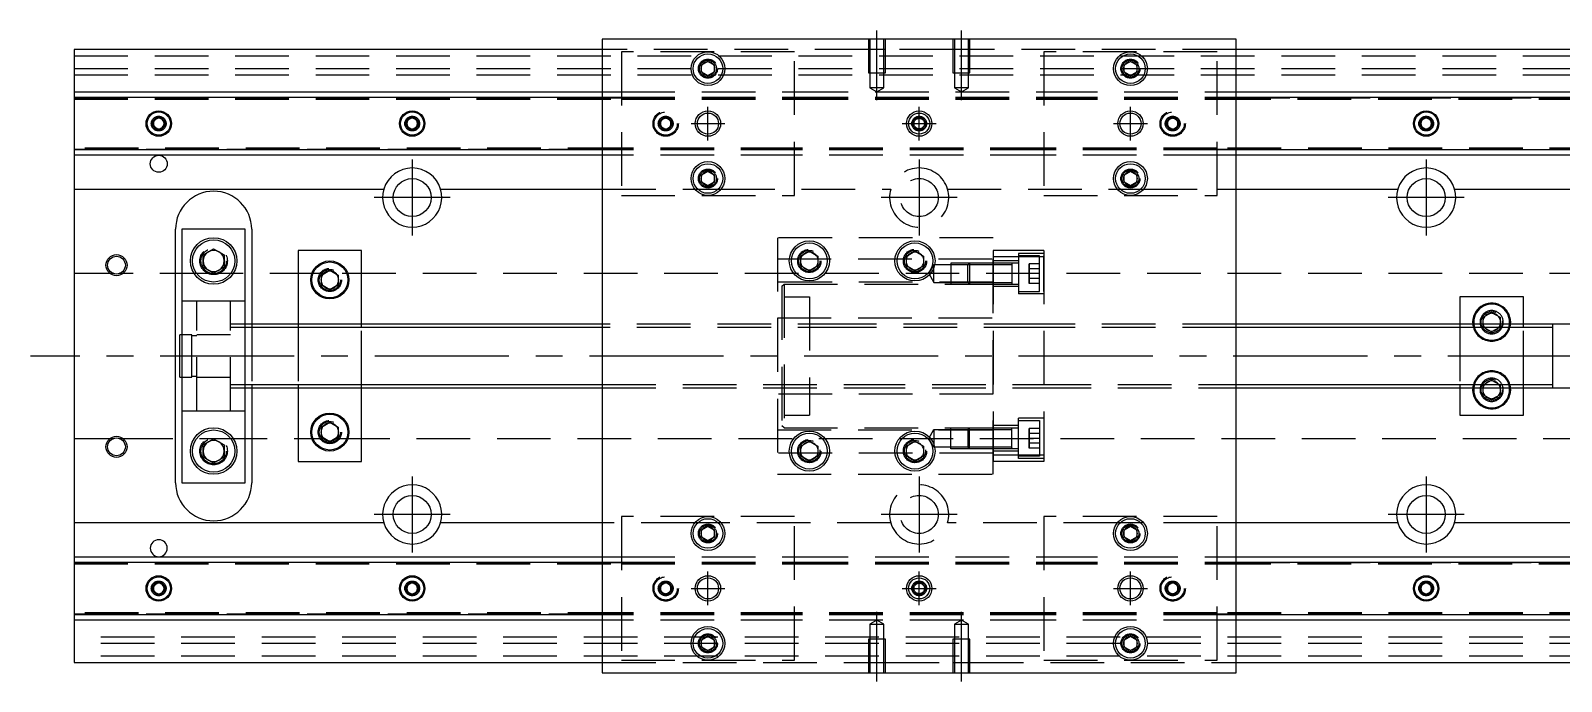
# Model space of a CAD drawing. Extents: x -12 to 605, y -293 to 77.
# Drawn here: x -10.3 to 352, y -77 to 77 of the extents above; entities that cross this region are included whole.
import ezdxf

# ---------------------------------------------------------------- set-up
doc = ezdxf.new("R2010")
doc.units = 0
doc.linetypes.add('CENTER', pattern=[50.8, 31.75, -6.35, 6.35, -6.35])
doc.linetypes.add('DASHED', pattern=[19.05, 12.7, -6.35])
doc.layers.get('0').update_dxf_attribs({"linetype": 'CONTINUOUS'})
doc.layers.add('CENTER', color=1, linetype='CENTER')

msp = doc.modelspace()

# ---------------------------------------------------------------- linework, layer by layer
at = {"color": 7, "linetype": 'CONTINUOUS'}
for p, q in [((125, 72.5), (0, 72.5)), ((0, 72.5), (0, 62.5)), ((125, 75), (125, -75)), ((275, 75), (125, 75)), ((275, -75), (275, 75)), ((400, 72.5), (275, 72.5)), ((148.5, 68.866026), (150, 69.73205)), ((148.5, 67.133974), (148.5, 68.866026)), ((150, 69.73205), (151.5, 68.866026)), ((151.5, 68.866026), (151.5, 67.133974)), ((248.5, 68.866026), (250, 69.73205)), ((248.5, 67.133974), (248.5, 68.866026)), ((250, 69.73205), (251.5, 68.866026)), ((251.5, 68.866026), (251.5, 67.133974)), ((150, 66.26795), (148.5, 67.133974)), ((151.5, 67.133974), (150, 66.26795)), ((250, 66.26795), (248.5, 67.133974)), ((251.5, 67.133974), (250, 66.26795)), ((0, 62.5), (125, 62.5)), ((0, 62.5), (0, 61.247728)), ((275, 62.5), (400, 62.5)), ((0, 61.247728), (125, 61.247728)), ((0, 61.247728), (0, 48.752272)), ((275, 61.247728), (400, 61.247728)), ((18.75, 55.721688), (20, 56.443376)), ((18.75, 54.278312), (18.75, 55.721688)), ((20, 56.443376), (21.25, 55.721688)), ((21.25, 55.721688), (21.25, 54.278312)), ((78.75, 55.721688), (80, 56.443376)), ((78.75, 54.278312), (78.75, 55.721688)), ((80, 56.443376), (81.25, 55.721688)), ((81.25, 55.721688), (81.25, 54.278312)), ((318.75, 55.721688), (320, 56.443376)), ((318.75, 54.278312), (318.75, 55.721688)), ((320, 56.443376), (321.25, 55.721688)), ((321.25, 55.721688), (321.25, 54.278312)), ((20, 53.556624), (18.75, 54.278312)), ((21.25, 54.278312), (20, 53.556624)), ((80, 53.556624), (78.75, 54.278312)), ((81.25, 54.278312), (80, 53.556624)), ((320, 53.556624), (318.75, 54.278312)), ((321.25, 54.278312), (320, 53.556624)), ((125, 48.752272), (0, 48.752272)), ((0, 48.752272), (0, 47.5)), ((125, 47.5), (0, 47.5)), ((0, 47.5), (0, 39.5)), ((400, 48.752272), (275, 48.752272)), ((400, 47.5), (275, 47.5)), ((148.5, 42.866026), (150, 43.73205)), ((150, 43.73205), (151.5, 42.866026)), ((248.5, 42.866026), (250, 43.73205)), ((250, 43.73205), (251.5, 42.866026)), ((148.5, 41.133974), (148.5, 42.866026)), ((150, 40.26795), (148.5, 41.133974)), ((151.5, 41.133974), (150, 40.26795)), ((151.5, 42.866026), (151.5, 41.133974)), ((248.5, 41.133974), (248.5, 42.866026)), ((250, 40.26795), (248.5, 41.133974)), ((251.5, 41.133974), (250, 40.26795)), ((251.5, 42.866026), (251.5, 41.133974)), ((0, 39.5), (73.291796, 39.5)), ((0, 39.5), (0, -39.5)), ((86.708204, 39.5), (125, 39.5)), ((275, 39.5), (313.291796, 39.5)), ((326.708204, 39.5), (400, 39.5)), ((24, -30), (24, 30)), ((25.5, 30), (25.5, -30)), ((40.5, 30), (25.5, 30)), ((40.5, -30), (40.5, 30)), ((42, 30), (42, 7.5)), ((30.5, 23.943376), (33, 25.386752)), ((33, 25.386752), (35.5, 23.943376)), ((30.5, 21.056624), (30.5, 23.943376)), ((35.5, 23.943376), (35.5, 21.056624)), ((68, 25), (53, 25)), ((53, 25), (53, 7.5)), ((68, 7.5), (68, 25)), ((172, 23.6547), (174, 24.809402)), ((172, 21.3453), (172, 23.6547)), ((174, 24.809402), (176, 23.6547)), ((176, 23.6547), (176, 21.3453)), ((197, 23.6547), (199, 24.809402)), ((197, 21.3453), (197, 23.6547)), ((199, 24.809402), (201, 23.6547)), ((201, 23.6547), (201, 21.3453)), ((33, 19.613248), (30.5, 21.056624)), ((35.5, 21.056624), (33, 19.613248)), ((58.5, 19.1547), (60.5, 20.309402)), ((58.5, 16.8453), (58.5, 19.1547)), ((60.5, 20.309402), (62.5, 19.1547)), ((62.5, 19.1547), (62.5, 16.8453)), ((174, 20.190598), (172, 21.3453)), ((176, 21.3453), (174, 20.190598)), ((199, 20.190598), (197, 21.3453)), ((201, 21.3453), (199, 20.190598)), ((60.5, 15.690598), (58.5, 16.8453)), ((62.5, 16.8453), (60.5, 15.690598)), ((343, 14), (328, 14)), ((328, 14), (328, 7.5)), ((343, 7.5), (343, 14)), ((125, 7.5), (40.5, 7.5)), ((350, 7.5), (275, 7.5)), ((333.5, 9.1547), (335.5, 10.309402)), ((333.5, 7.5), (333.5, 9.1547)), ((335.5, 10.309402), (337.5, 9.1547)), ((337.5, 9.1547), (337.5, 7.5)), ((350, 7.5), (349.995, 7.5)), ((350, -7.500006), (350, 7.500006)), ((350, 6.75), (350, 7.500006)), ((350, 6.951128), (350, 7.5)), ((355, 7.5), (350, 7.5)), ((350.005, 7.5), (350, 7.5)), ((25, -5), (25, 5)), ((25.5, 5), (25, 5)), ((350, -6.951128), (350, 6.951128)), ((350, -6.75), (350, 6.75)), ((25, -5), (25.5, -5)), ((350, -7.500006), (350, -6.75)), ((350, -7.5), (350, -6.951128)), ((40.5, -7.5), (125, -7.5)), ((42, -7.5), (42, -30)), ((53, -7.5), (53, -25)), ((68, -25), (68, -7.5)), ((275, -7.5), (350, -7.5)), ((328, -7.5), (328, -14)), ((333.5, -9.1547), (333.5, -7.5)), ((335.5, -10.309402), (333.5, -9.1547)), ((337.5, -9.1547), (335.5, -10.309402)), ((337.5, -7.5), (337.5, -9.1547)), ((343, -14), (343, -7.5)), ((349.995, -7.5), (350, -7.5)), ((350, -7.5), (355, -7.5)), ((350, -7.5), (350.005, -7.5)), ((328, -14), (343, -14)), ((58.5, -16.8453), (60.5, -15.690598)), ((58.5, -19.1547), (58.5, -16.8453)), ((60.5, -15.690598), (62.5, -16.8453)), ((62.5, -16.8453), (62.5, -19.1547)), ((30.5, -21.056624), (33, -19.613248)), ((30.5, -23.943376), (30.5, -21.056624)), ((33, -19.613248), (35.5, -21.056624)), ((35.5, -21.056624), (35.5, -23.943376)), ((60.5, -20.309402), (58.5, -19.1547)), ((62.5, -19.1547), (60.5, -20.309402)), ((172, -21.3453), (174, -20.190598)), ((172, -23.6547), (172, -21.3453)), ((174, -20.190598), (176, -21.3453)), ((176, -21.3453), (176, -23.6547)), ((197, -21.3453), (199, -20.190598)), ((197, -23.6547), (197, -21.3453)), ((199, -20.190598), (201, -21.3453)), ((201, -21.3453), (201, -23.6547)), ((33, -25.386752), (30.5, -23.943376)), ((35.5, -23.943376), (33, -25.386752)), ((53, -25), (68, -25)), ((174, -24.809402), (172, -23.6547)), ((176, -23.6547), (174, -24.809402)), ((199, -24.809402), (197, -23.6547)), ((201, -23.6547), (199, -24.809402)), ((25.5, -30), (40.5, -30)), ((73.291796, -39.5), (0, -39.5)), ((0, -39.5), (0, -47.5)), ((125, -39.5), (86.708204, -39.5)), ((313.291796, -39.5), (275, -39.5)), ((400, -39.5), (326.708204, -39.5)), ((148.5, -41.133974), (150, -40.26795)), ((148.5, -42.866026), (148.5, -41.133974)), ((150, -43.73205), (148.5, -42.866026)), ((150, -40.26795), (151.5, -41.133974)), ((151.5, -42.866026), (150, -43.73205)), ((151.5, -41.133974), (151.5, -42.866026)), ((248.5, -41.133974), (250, -40.26795)), ((248.5, -42.866026), (248.5, -41.133974)), ((250, -43.73205), (248.5, -42.866026)), ((250, -40.26795), (251.5, -41.133974)), ((251.5, -42.866026), (250, -43.73205)), ((251.5, -41.133974), (251.5, -42.866026)), ((0, -47.5), (125, -47.5)), ((0, -47.5), (0, -48.752272)), ((0, -48.752272), (125, -48.752272)), ((0, -48.752272), (0, -61.247728)), ((275, -47.5), (400, -47.5)), ((275, -48.752272), (400, -48.752272)), ((18.75, -54.278312), (20, -53.556624)), ((18.75, -55.721688), (18.75, -54.278312)), ((20, -53.556624), (21.25, -54.278312)), ((21.25, -54.278312), (21.25, -55.721688)), ((78.75, -54.278312), (80, -53.556624)), ((78.75, -55.721688), (78.75, -54.278312)), ((80, -53.556624), (81.25, -54.278312)), ((81.25, -54.278312), (81.25, -55.721688)), ((318.75, -54.278312), (320, -53.556624)), ((318.75, -55.721688), (318.75, -54.278312)), ((320, -53.556624), (321.25, -54.278312)), ((321.25, -54.278312), (321.25, -55.721688)), ((20, -56.443376), (18.75, -55.721688)), ((21.25, -55.721688), (20, -56.443376)), ((80, -56.443376), (78.75, -55.721688)), ((81.25, -55.721688), (80, -56.443376)), ((320, -56.443376), (318.75, -55.721688)), ((321.25, -55.721688), (320, -56.443376)), ((125, -61.247728), (0, -61.247728)), ((0, -61.247728), (0, -62.5)), ((400, -61.247728), (275, -61.247728)), ((125, -62.5), (0, -62.5)), ((0, -62.5), (0, -72.5)), ((400, -62.5), (275, -62.5)), ((148.5, -67.133974), (150, -66.26795)), ((148.5, -68.866026), (148.5, -67.133974)), ((150, -66.26795), (151.5, -67.133974)), ((151.5, -67.133974), (151.5, -68.866026)), ((248.5, -67.133974), (250, -66.26795)), ((248.5, -68.866026), (248.5, -67.133974)), ((250, -66.26795), (251.5, -67.133974)), ((251.5, -67.133974), (251.5, -68.866026)), ((150, -69.73205), (148.5, -68.866026)), ((151.5, -68.866026), (150, -69.73205)), ((250, -69.73205), (248.5, -68.866026)), ((251.5, -68.866026), (250, -69.73205)), ((0, -72.5), (125, -72.5)), ((125, -75), (275, -75)), ((275, -72.5), (400, -72.5))]:
    msp.add_line(p, q, dxfattribs=at)
at = {"color": 3, "linetype": 'DASHED'}
for p, q in [((188.000006, 72.5), (125, 72.5)), ((188.000006, 75), (188.000006, 67)), ((191.999994, 72.5), (188.000006, 72.5)), ((188.35, 75), (188.35, 67)), ((191.65, 67), (191.65, 75)), ((191.999994, 67), (191.999994, 75)), ((208.000006, 72.5), (191.999994, 72.5)), ((208.000006, 75), (208.000006, 67)), ((211.999994, 72.5), (208.000006, 72.5)), ((208.35, 75), (208.35, 67)), ((211.65, 67), (211.65, 75)), ((211.999994, 67), (211.999994, 75)), ((275, 72.5), (211.999994, 72.5)), ((0, 71), (400, 71)), ((170.5, 72), (129.5, 72)), ((129.5, 72), (129.5, 38)), ((170.5, 38), (170.5, 72)), ((229.5, 72), (229.5, 38)), ((270.5, 72), (229.5, 72)), ((270.5, 38), (270.5, 72)), ((0, 68), (400, 68)), ((0, 66.5), (400, 66.5)), ((151.973226, 68.326156), (152, 68)), ((188.000006, 67), (191.999994, 67)), ((188.35, 67), (188.35, 63.5)), ((191.65, 63.5), (191.65, 67)), ((208.000006, 67), (211.999994, 67)), ((208.35, 67), (208.35, 63.5)), ((211.65, 63.5), (211.65, 67)), ((251.973226, 68.326156), (252, 68)), ((125, 62.5), (129.5, 62.5)), ((129.5, 62.5), (170.5, 62.5)), ((170.5, 62.5), (229.5, 62.5)), ((191.65, 63.5), (188.35, 63.5)), ((188.35, 63.5), (190, 62.547372)), ((190, 62.547372), (191.65, 63.5)), ((211.65, 63.5), (208.35, 63.5)), ((208.35, 63.5), (210, 62.547372)), ((210, 62.547372), (211.65, 63.5)), ((229.5, 62.5), (270.5, 62.5)), ((270.5, 62.5), (275, 62.5)), ((0, 61.1147), (125, 61.1147)), ((0, 61.1), (129.5, 61.1)), ((0, 60.8), (129.5, 60.8)), ((125, 61.247728), (129.5, 61.247728)), ((125, 61.1147), (129.5, 61.1147)), ((129.5, 61.247728), (170.5, 61.247728)), ((129.5, 61.1147), (170.5, 61.1147)), ((129.5, 61.1), (170.5, 61.1)), ((129.5, 60.8), (170.5, 60.8)), ((170.5, 61.247728), (229.5, 61.247728)), ((170.5, 61.1147), (229.5, 61.1147)), ((170.5, 61.1), (229.5, 61.1)), ((170.5, 60.8), (229.5, 60.8)), ((229.5, 61.247728), (270.5, 61.247728)), ((229.5, 61.1147), (270.5, 61.1147)), ((229.5, 61.1), (270.5, 61.1)), ((229.5, 60.8), (270.5, 60.8)), ((270.5, 61.247728), (275, 61.247728)), ((270.5, 61.1147), (275, 61.1147)), ((270.5, 61.1), (400, 61.1)), ((270.5, 60.8), (400, 60.8)), ((275, 61.1147), (400, 61.1147)), ((21.477374, 55.25955), (21.5, 55)), ((81.477374, 55.25955), (81.5, 55)), ((138.5, 55), (138.52041, 55.24661)), ((138.75, 55.721688), (140, 56.443376)), ((138.75, 54.278312), (138.75, 55.721688)), ((140, 56.443376), (141.25, 55.721688)), ((141.25, 55.721688), (141.25, 54.278312)), ((258.5, 55), (258.52041, 55.24661)), ((258.75, 55.721688), (260, 56.443376)), ((258.75, 54.278312), (258.75, 55.721688)), ((260, 56.443376), (261.25, 55.721688)), ((261.25, 55.721688), (261.25, 54.278312)), ((318.5, 55), (318.52041, 55.24661)), ((140, 53.556624), (138.75, 54.278312)), ((141.25, 54.278312), (140, 53.556624)), ((260, 53.556624), (258.75, 54.278312)), ((261.25, 54.278312), (260, 53.556624)), ((129.5, 49.2), (0, 49.2)), ((129.5, 48.9), (0, 48.9)), ((125, 48.8853), (0, 48.8853)), ((129.5, 48.8853), (125, 48.8853)), ((129.5, 48.752272), (125, 48.752272)), ((129.5, 47.5), (125, 47.5)), ((170.5, 49.2), (129.5, 49.2)), ((170.5, 48.9), (129.5, 48.9)), ((170.5, 48.8853), (129.5, 48.8853)), ((170.5, 48.752272), (129.5, 48.752272)), ((170.5, 47.5), (129.5, 47.5)), ((229.5, 49.2), (170.5, 49.2)), ((229.5, 48.9), (170.5, 48.9)), ((229.5, 48.8853), (170.5, 48.8853)), ((229.5, 48.752272), (170.5, 48.752272)), ((229.5, 47.5), (170.5, 47.5)), ((270.5, 49.2), (229.5, 49.2)), ((270.5, 48.9), (229.5, 48.9)), ((270.5, 48.8853), (229.5, 48.8853)), ((270.5, 48.752272), (229.5, 48.752272)), ((270.5, 47.5), (229.5, 47.5)), ((400, 49.2), (270.5, 49.2)), ((400, 48.9), (270.5, 48.9)), ((275, 48.8853), (270.5, 48.8853)), ((275, 48.752272), (270.5, 48.752272)), ((275, 47.5), (270.5, 47.5)), ((400, 48.8853), (275, 48.8853)), ((148, 42), (148.030168, 42.346066)), ((251.973226, 42.326156), (252, 42)), ((125, 39.5), (146.877502, 39.5)), ((129.5, 38), (170.5, 38)), ((146.877502, 39.5), (147.55051, 39.5)), ((147.55051, 39.5), (152.44949, 39.5)), ((152.44949, 39.5), (153.122498, 39.5)), ((153.122498, 39.5), (193.291796, 39.5)), ((206.708204, 39.5), (246.877502, 39.5)), ((229.5, 38), (270.5, 38)), ((246.877502, 39.5), (247.55051, 39.5)), ((247.55051, 39.5), (252.44949, 39.5)), ((252.44949, 39.5), (253.122498, 39.5)), ((253.122498, 39.5), (270.5, 39.5)), ((270.5, 39.5), (275, 39.5)), ((166.5, 28), (166.5, -28)), ((217.5, 28), (166.5, 28)), ((217.5, -28), (217.5, 28)), ((30, 22.5), (30.020026, 22.846056)), ((166.5, 23), (217.5, 23)), ((171.5, 22.5), (171.512884, 22.753488)), ((196.5, 22.5), (196.52689, 22.865682)), ((212.4, 21.985565), (207.5, 21.985565)), ((207.5, 21.971141), (207.5, 16.985576)), ((211.9, 21.985571), (211.5, 21.585571)), ((211.9, 21.985571), (211.9, 16.985571)), ((223.5, 21.985565), (212.4, 21.985565)), ((217.5, 25), (217.5, -25)), ((229.5, 25), (217.5, 25)), ((229.5, 23.49468), (217.5, 23.49468)), ((223.5, 22.485571), (217.5, 22.485571)), ((221.9, 21.985571), (221.9, 16.985571)), ((223.5, 24.235572), (223.5, 14.735572)), ((229.5, 24.235572), (223.5, 24.235572)), ((228.5, 23.735571), (223.5, 23.735571)), ((226, 20.640272), (226, 21.794972)), ((226, 21.794972), (226, 20.640272)), ((228.5, 21.794972), (226, 21.794972)), ((228.5, 15.235572), (228.5, 23.735572)), ((229.5, 25), (229.5, -25)), ((229.5, 15.235571), (229.5, 23.735571)), ((9.359688, 19.5), (0, 19.5)), ((33, 19.5), (10.640312, 19.5)), ((59.030306, 19.5), (33, 19.5)), ((58, 18), (58.034018, 18.411016)), ((400, 19.5), (61.969694, 19.5)), ((203.500001, 21.585571), (202.287565, 19.485571)), ((202.287565, 19.485571), (203.500001, 17.385571)), ((209.4, 21.585571), (203.5, 21.585571)), ((203.500001, 17.385571), (203.500001, 21.585571)), ((212, 21.585571), (209.4, 21.585571)), ((211.5, 17.385571), (211.5, 21.585571)), ((221.9, 21.585571), (212, 21.585571)), ((228.5, 20.640272), (226, 20.640272)), ((226, 18.330872), (226, 20.640272)), ((226, 20.640272), (226, 18.330872)), ((228.5, 18.330872), (226, 18.330872)), ((226, 17.17617), (226, 18.330872)), ((226, 18.330872), (226, 17.17617)), ((217.5, 17.5), (166.5, 17.5)), ((167.5, 16.5), (168, 17)), ((167.5, 16.5), (167.5, -16.5)), ((168, 17), (218, 17)), ((168, 17), (168, -17)), ((203.500001, 17.385571), (209.4, 17.385571)), ((207.5, 16.985575), (212.4, 16.985575)), ((209.4, 17.385571), (212, 17.385571)), ((211.5, 17.385571), (211.9, 16.985571)), ((212, 17.385571), (221.9, 17.385571)), ((212.4, 16.985575), (223.5, 16.985575)), ((223.5, 16.485571), (217.5, 16.485571)), ((223.5, 15.235572), (228.5, 15.235572)), ((229.5, 14.735572), (223.5, 14.735572)), ((228.5, 17.17617), (226, 17.17617)), ((29, 13), (25.5, 13)), ((29, -13), (29, 13)), ((37, 13), (29, 13)), ((37, -13), (37, 13)), ((40.5, 13), (37, 13)), ((168, 14), (174, 14)), ((174, 14), (174, -14)), ((40.5, 7.5), (37, 7.5)), ((42, 7.5), (42, 6.75)), ((53, 7.5), (53, 6.75)), ((68, 6.75), (68, 7.5)), ((184, 7.5), (125, 7.5)), ((166.5, 9), (217.5, 9)), ((228, 7.5), (184, 7.5)), ((275, 7.5), (228, 7.5)), ((328, 7.5), (328, 6.75)), ((333.5, 6.8453), (333.5, 7.5)), ((337.5, 7.5), (337.5, 6.8453)), ((337.983582, 8.286038), (338, 8)), ((343, 6.75), (343, 7.5)), ((27.85, 5), (25.5, 5)), ((27.85, -5), (27.85, 5)), ((29, 4.8), (27.85, 4.8)), ((37, 5), (29, 5)), ((40.5, 6.75), (37, 6.75)), ((42, 6.75), (42, -6.75)), ((53, 6.75), (53, -6.75)), ((68, -6.75), (68, 6.75)), ((184, 6.75), (125, 6.75)), ((228, 6.75), (184, 6.75)), ((275, 6.75), (228, 6.75)), ((328, 6.75), (328, -6.75)), ((333.665064, 6.75), (333.5, 6.8453)), ((335.5, 5.690598), (333.665064, 6.75)), ((337.334936, 6.75), (335.5, 5.690598)), ((337.5, 6.8453), (337.334936, 6.75)), ((343, -6.75), (343, 6.75)), ((25.5, -5), (27.85, -5)), ((27.85, -4.8), (29, -4.8)), ((29, -5), (37, -5)), ((37, -6.75), (40.5, -6.75)), ((42, -6.75), (42, -7.5)), ((53, -6.75), (53, -7.5)), ((68, -7.5), (68, -6.75)), ((125, -6.75), (184, -6.75)), ((184, -6.75), (228, -6.75)), ((228, -6.75), (275, -6.75)), ((328, -6.75), (328, -7.5)), ((333.5, -6.8453), (333.665064, -6.75)), ((333.5, -7.5), (333.5, -6.8453)), ((333.665064, -6.75), (335.5, -5.690598)), ((335.5, -5.690598), (337.334936, -6.75)), ((337.334936, -6.75), (337.5, -6.8453)), ((337.5, -6.8453), (337.5, -7.5)), ((343, -7.5), (343, -6.75)), ((37, -7.5), (40.5, -7.5)), ((125, -7.5), (184, -7.5)), ((217.5, -9), (166.5, -9)), ((184, -7.5), (228, -7.5)), ((228, -7.5), (275, -7.5)), ((333, -8), (333.018502, -7.696412)), ((25.5, -13), (29, -13)), ((29, -13), (37, -13)), ((37, -13), (40.5, -13)), ((168, -14), (174, -14)), ((58, -18), (58.034018, -17.588984)), ((166.5, -17.5), (217.5, -17.5)), ((168, -17), (167.5, -16.5)), ((168, -17), (217.5, -17)), ((202.287565, -19.485571), (203.500001, -17.385571)), ((203.500001, -17.385571), (203.500001, -21.585571)), ((203.500001, -17.385571), (209.4, -17.385571)), ((207.5, -21.985566), (207.5, -16.985575)), ((207.5, -16.985575), (212.4, -16.985575)), ((209.4, -17.385571), (212, -17.385571)), ((211.499979, -17.385571), (211.899979, -16.985571)), ((211.499979, -17.385571), (211.499979, -21.585571)), ((211.899979, -21.985571), (211.899979, -16.985571)), ((212, -17.385571), (221.9, -17.385572)), ((212.4, -16.985575), (223.5, -16.985575)), ((223.5, -16.485572), (217.5, -16.485572)), ((221.9, -21.985571), (221.9, -16.985571)), ((223.5, -24.235572), (223.5, -14.735572)), ((229.5, -14.735572), (223.5, -14.735572)), ((223.5, -15.235571), (228.5, -15.235571)), ((226, -18.330872), (226, -17.17617)), ((226, -17.17617), (226, -18.330872)), ((228.5, -17.17617), (226, -17.17617)), ((228.5, -15.235571), (228.5, -23.735571)), ((0, -19.5), (9.359688, -19.5)), ((10.640312, -19.5), (33, -19.5)), ((33, -19.5), (59.030306, -19.5)), ((61.969694, -19.5), (400, -19.5)), ((203.500001, -21.585571), (202.287565, -19.485571)), ((209.4, -21.585571), (203.66115, -21.585571)), ((212, -21.585571), (209.4, -21.585571)), ((211.899979, -21.985571), (211.499979, -21.585571)), ((221.9, -21.585571), (212, -21.585571)), ((221.9, -21.728173), (221.9, -21.985571)), ((228.5, -18.330872), (226, -18.330872)), ((226, -20.640272), (226, -18.330872)), ((226, -18.330872), (226, -20.640272)), ((228.5, -19.485571), (226, -19.485571)), ((228.5, -20.640272), (226, -20.640272)), ((226, -21.794972), (226, -20.640272)), ((226, -20.640272), (226, -21.794972)), ((30, -22.5), (30.020026, -22.153944)), ((217.5, -23), (166.5, -23)), ((176.483582, -22.213962), (176.5, -22.5)), ((201.483582, -22.213962), (201.5, -22.5)), ((212.4, -21.985565), (207.5, -21.985565)), ((223.5, -21.985565), (212.4, -21.985565)), ((223.5, -22.485572), (217.5, -22.485572)), ((229.5, -23.49468), (217.5, -23.49468)), ((229.5, -25), (217.5, -25)), ((228.5, -23.735571), (223.5, -23.735571)), ((229.5, -24.235572), (223.5, -24.235572)), ((228.5, -21.794972), (226, -21.794972)), ((166.5, -28), (217.5, -28)), ((146.877502, -39.5), (125, -39.5)), ((170.5, -38), (129.5, -38)), ((129.5, -38), (129.5, -72)), ((147.55051, -39.5), (146.877502, -39.5)), ((152.44949, -39.5), (147.55051, -39.5)), ((153.122498, -39.5), (152.44949, -39.5)), ((193.291796, -39.5), (153.122498, -39.5)), ((170.5, -72), (170.5, -38)), ((246.877502, -39.5), (206.708204, -39.5)), ((270.5, -38), (229.5, -38)), ((229.5, -38), (229.5, -72)), ((247.55051, -39.5), (246.877502, -39.5)), ((252.44949, -39.5), (247.55051, -39.5)), ((253.122498, -39.5), (252.44949, -39.5)), ((270.5, -39.5), (253.122498, -39.5)), ((270.5, -72), (270.5, -38)), ((275, -39.5), (270.5, -39.5)), ((148, -42), (148.030168, -41.653934)), ((251.973226, -41.673844), (252, -42)), ((0, -48.8853), (125, -48.8853)), ((0, -48.9), (129.5, -48.9)), ((0, -49.2), (129.5, -49.2)), ((125, -47.5), (129.5, -47.5)), ((125, -48.752272), (129.5, -48.752272)), ((125, -48.8853), (129.5, -48.8853)), ((129.5, -47.5), (170.5, -47.5)), ((129.5, -48.752272), (170.5, -48.752272)), ((129.5, -48.8853), (170.5, -48.8853)), ((129.5, -48.9), (170.5, -48.9)), ((129.5, -49.2), (170.5, -49.2)), ((170.5, -47.5), (229.5, -47.5)), ((170.5, -48.752272), (229.5, -48.752272)), ((170.5, -48.8853), (229.5, -48.8853)), ((170.5, -48.9), (229.5, -48.9)), ((170.5, -49.2), (229.5, -49.2)), ((229.5, -47.5), (270.5, -47.5)), ((229.5, -48.752272), (270.5, -48.752272)), ((229.5, -48.8853), (270.5, -48.8853)), ((229.5, -48.9), (270.5, -48.9)), ((229.5, -49.2), (270.5, -49.2)), ((270.5, -47.5), (275, -47.5)), ((270.5, -48.752272), (275, -48.752272)), ((270.5, -48.8853), (275, -48.8853)), ((270.5, -48.9), (400, -48.9)), ((270.5, -49.2), (400, -49.2)), ((275, -48.8853), (400, -48.8853)), ((138.75, -54.278312), (140, -53.556624)), ((138.75, -55.721688), (138.75, -54.278312)), ((140, -53.556624), (141.25, -54.278312)), ((141.25, -54.278312), (141.25, -55.721688)), ((258.75, -54.278312), (260, -53.556624)), ((258.75, -55.721688), (258.75, -54.278312)), ((260, -53.556624), (261.25, -54.278312)), ((261.25, -54.278312), (261.25, -55.721688)), ((21.477374, -54.74045), (21.5, -55)), ((78.5, -55), (78.52041, -54.75339)), ((138.5, -55), (138.52041, -54.75339)), ((140, -56.443376), (138.75, -55.721688)), ((141.25, -55.721688), (140, -56.443376)), ((260, -56.443376), (258.75, -55.721688)), ((261.25, -55.721688), (260, -56.443376)), ((261.477374, -54.74045), (261.5, -55)), ((321.477374, -54.74045), (321.5, -55)), ((129.5, -60.8), (0, -60.8)), ((129.5, -61.1), (0, -61.1)), ((125, -61.1147), (0, -61.1147)), ((129.5, -61.1147), (125, -61.1147)), ((129.5, -61.247728), (125, -61.247728)), ((170.5, -60.8), (129.5, -60.8)), ((170.5, -61.1), (129.5, -61.1)), ((170.5, -61.1147), (129.5, -61.1147)), ((170.5, -61.247728), (129.5, -61.247728)), ((229.5, -60.8), (170.5, -60.8)), ((229.5, -61.1), (170.5, -61.1)), ((229.5, -61.1147), (170.5, -61.1147)), ((229.5, -61.247728), (170.5, -61.247728)), ((270.5, -60.8), (229.5, -60.8)), ((270.5, -61.1), (229.5, -61.1)), ((270.5, -61.1147), (229.5, -61.1147)), ((270.5, -61.247728), (229.5, -61.247728)), ((400, -60.8), (270.5, -60.8)), ((400, -61.1), (270.5, -61.1)), ((275, -61.1147), (270.5, -61.1147)), ((275, -61.247728), (270.5, -61.247728)), ((400, -61.1147), (275, -61.1147)), ((129.5, -62.5), (125, -62.5)), ((170.5, -62.5), (129.5, -62.5)), ((229.5, -62.5), (170.5, -62.5)), ((190, -62.547372), (188.35, -63.5)), ((188.35, -63.5), (190, -63.5)), ((188.35, -63.5), (188.35, -67)), ((191.65, -63.5), (190, -62.547372)), ((190, -63.5), (191.65, -63.5)), ((191.65, -67), (191.65, -63.5)), ((210, -62.547372), (208.35, -63.5)), ((208.35, -63.5), (210, -63.5)), ((208.35, -63.5), (208.35, -67)), ((211.65, -63.5), (210, -62.547372)), ((210, -63.5), (211.65, -63.5)), ((211.65, -67), (211.65, -63.5)), ((270.5, -62.5), (229.5, -62.5)), ((275, -62.5), (270.5, -62.5)), ((400, -66.5), (0, -66.5)), ((400, -68), (0, -68)), ((151.973226, -67.673844), (152, -68)), ((191.999994, -67), (188.000006, -67)), ((188.000006, -67), (188.000006, -75)), ((188.35, -67), (188.35, -75)), ((191.65, -75), (191.65, -67)), ((191.999994, -75), (191.999994, -67)), ((211.999994, -67), (208.000006, -67)), ((208.000006, -67), (208.000006, -75)), ((208.35, -67), (208.35, -75)), ((211.65, -75), (211.65, -67)), ((211.999994, -75), (211.999994, -67)), ((251.973226, -67.673844), (252, -68)), ((400, -71), (0, -71)), ((129.5, -72), (170.5, -72)), ((229.5, -72), (270.5, -72)), ((125, -72.5), (188.000006, -72.5)), ((188.000006, -72.5), (191.999994, -72.5)), ((191.999994, -72.5), (208.000006, -72.5)), ((208.000006, -72.5), (211.999994, -72.5)), ((211.999994, -72.5), (275, -72.5))]:
    msp.add_line(p, q, dxfattribs=at)
at = {"color": 3, "linetype": 'CONTINUOUS'}
for p, q in [((125, 6.75), (40.5, 6.75)), ((350, 6.75), (275, 6.75)), ((40.5, -6.75), (125, -6.75)), ((275, -6.75), (350, -6.75))]:
    msp.add_line(p, q, dxfattribs=at)
at = {"color": 7, "linetype": 'CONTINUOUS'}
for centre, radius in [((150, 68), 4), ((150, 68), 3.5), ((250, 68), 4), ((250, 68), 3.5), ((20, 55), 3), ((80, 55), 3), ((200, 55), 3), ((320, 55), 3), ((20, 55), 2.75), ((80, 55), 2.75), ((150, 55), 2.5), ((200, 55), 2.5), ((250, 55), 2.5), ((320, 55), 2.75), ((20, 45.5), 2), ((150, 42), 4), ((150, 42), 3.5), ((250, 42), 4), ((250, 42), 3.5), ((80, 37.5), 4.5), ((320, 37.5), 4.5), ((33, 22.5), 5.5), ((33, 22.5), 5), ((174, 22.5), 4.75), ((174, 22.5), 4.25), ((199, 22.5), 4.75), ((199, 22.5), 4.25), ((10, 21.5), 2.1), ((60.5, 18), 4.5), ((60.5, 18), 4.25), ((60.5, -18), 4.5), ((60.5, -18), 4.25), ((33, -22.5), 5.5), ((33, -22.5), 5), ((174, -22.5), 4.75), ((199, -22.5), 4.75), ((10, -21.5), 2.1), ((174, -22.5), 4.25), ((199, -22.5), 4.25), ((80, -37.5), 4.5), ((320, -37.5), 4.5), ((150, -42), 4), ((150, -42), 3.5), ((250, -42), 4), ((250, -42), 3.5), ((20, -55), 3), ((20, -55), 2.75), ((80, -55), 3), ((80, -55), 2.75), ((150, -55), 2.5), ((200, -55), 3), ((200, -55), 2.5), ((250, -55), 2.5), ((320, -55), 3), ((320, -55), 2.75), ((150, -68), 4), ((150, -68), 3.5), ((250, -68), 4), ((250, -68), 3.5)]:
    msp.add_circle(centre, radius, dxfattribs=at)
at = {"color": 3, "linetype": 'DASHED'}
for centre, radius in [((150, 68), 2.25), ((150, 68), 2), ((250, 68), 2.25), ((250, 68), 2), ((140, 55), 3), ((260, 55), 3), ((20, 55), 1.75), ((20, 55), 1.5), ((80, 55), 1.75), ((80, 55), 1.5), ((140, 55), 2.75), ((140, 55), 1.75), ((140, 55), 1.5), ((200, 55), 1.75), ((200, 55), 1.5), ((200, 55), 1.25), ((260, 55), 2.75), ((260, 55), 1.75), ((260, 55), 1.5), ((320, 55), 1.75), ((320, 55), 1.5), ((150, 42), 2.25), ((150, 42), 2), ((250, 42), 2.25), ((250, 42), 2), ((200, 37.5), 4.5), ((33, 22.5), 3.25), ((33, 22.5), 3), ((174, 22.5), 2.75), ((174, 22.5), 2.5), ((199, 22.5), 2.75), ((199, 22.5), 2.5), ((60.5, 18), 2.75), ((60.5, 18), 2.5), ((335.5, 8), 2.5), ((335.5, -8), 2.5), ((60.5, -18), 2.75), ((60.5, -18), 2.5), ((33, -22.5), 3.25), ((33, -22.5), 3), ((174, -22.5), 2.75), ((174, -22.5), 2.5), ((199, -22.5), 2.75), ((199, -22.5), 2.5), ((200, -37.5), 4.5), ((150, -42), 2.25), ((250, -42), 2.25), ((150, -42), 2), ((250, -42), 2), ((20, -55), 1.75), ((20, -55), 1.5), ((80, -55), 1.75), ((80, -55), 1.5), ((140, -55), 3), ((140, -55), 2.75), ((140, -55), 1.75), ((140, -55), 1.5), ((200, -55), 1.75), ((200, -55), 1.5), ((200, -55), 1.25), ((260, -55), 3), ((260, -55), 2.75), ((260, -55), 1.75), ((260, -55), 1.5), ((320, -55), 1.75), ((320, -55), 1.5), ((150, -68), 2.25), ((150, -68), 2), ((250, -68), 2.25), ((250, -68), 2)]:
    msp.add_circle(centre, radius, dxfattribs=at)
at = {"color": 3, "linetype": 'CONTINUOUS'}
for centre, radius in [((150, 55), 3), ((250, 55), 3), ((10, 21.5), 2.5), ((10, -21.5), 2.5), ((150, -55), 3), ((250, -55), 3)]:
    msp.add_circle(centre, radius, dxfattribs=at)
at = {"color": 7, "linetype": 'CONTINUOUS'}
for centre, radius, start, end in [((150, 68), 1.65, 144.619977, 155.380023), ((150, 68), 1.65, 95.380023, 144.619977), ((150, 68), 1.65, 84.619977, 95.380023), ((150, 68), 1.65, 35.380023, 84.619977), ((150, 68), 1.65, 24.619977, 35.380023), ((250, 68), 1.65, 144.619977, 155.380023), ((250, 68), 1.65, 95.380023, 144.619977), ((250, 68), 1.65, 84.619977, 95.380023), ((250, 68), 1.65, 35.380023, 84.619977), ((250, 68), 1.65, 24.619977, 35.380023), ((150, 68), 1.65, 155.380023, 180), ((150, 68), 1.65, 180, 204.619977), ((150, 68), 1.65, 204.619977, 215.380023), ((150, 68), 1.65, 215.380023, 264.619977), ((150, 68), 1.65, 264.619977, 275.380023), ((150, 68), 1.65, 275.380023, 324.619977), ((150, 68), 1.65, 324.619977, 335.380023), ((150, 68), 1.65, 335.380023, 24.619977), ((250, 68), 1.65, 155.380023, 180), ((250, 68), 1.65, 180, 204.619977), ((250, 68), 1.65, 204.619977, 215.380023), ((250, 68), 1.65, 215.380023, 264.619977), ((250, 68), 1.65, 264.619977, 275.380023), ((250, 68), 1.65, 275.380023, 324.619977), ((250, 68), 1.65, 324.619977, 335.380023), ((250, 68), 1.65, 335.380023, 24.619977), ((20, 55), 1.25, 120, 180), ((20, 55), 1.25, 180, 240), ((20, 55), 1.25, 60, 120), ((20, 55), 1.25, 0, 60), ((20, 55), 1.25, 300, 0), ((80, 55), 1.25, 120, 180), ((80, 55), 1.25, 180, 240), ((80, 55), 1.25, 60, 120), ((80, 55), 1.25, 0, 60), ((80, 55), 1.25, 300, 0), ((320, 55), 1.25, 120, 180), ((320, 55), 1.25, 180, 240), ((320, 55), 1.25, 60, 120), ((320, 55), 1.25, 0, 60), ((320, 55), 1.25, 300, 0), ((20, 55), 1.25, 240, 300), ((80, 55), 1.25, 240, 300), ((320, 55), 1.25, 240, 300), ((80, 37.5), 7, 16.60155, 163.39845), ((150, 42), 1.65, 95.380023, 144.619977), ((150, 42), 1.65, 84.619977, 95.380023), ((150, 42), 1.65, 35.380023, 84.619977), ((250, 42), 1.65, 95.380023, 144.619977), ((250, 42), 1.65, 84.619977, 95.380023), ((250, 42), 1.65, 35.380023, 84.619977), ((320, 37.5), 7, 16.60155, 163.39845), ((150, 42), 1.65, 155.380023, 180), ((150, 42), 1.65, 180, 204.619977), ((150, 42), 1.65, 144.619977, 155.380023), ((150, 42), 1.65, 204.619977, 215.380023), ((150, 42), 1.65, 215.380023, 264.619977), ((150, 42), 1.65, 264.619977, 275.380023), ((150, 42), 1.65, 275.380023, 324.619977), ((150, 42), 1.65, 24.619977, 35.380023), ((150, 42), 1.65, 324.619977, 335.380023), ((150, 42), 1.65, 335.380023, 24.619977), ((250, 42), 1.65, 155.380023, 180), ((250, 42), 1.65, 180, 204.619977), ((250, 42), 1.65, 144.619977, 155.380023), ((250, 42), 1.65, 204.619977, 215.380023), ((250, 42), 1.65, 215.380023, 264.619977), ((250, 42), 1.65, 264.619977, 275.380023), ((250, 42), 1.65, 275.380023, 324.619977), ((250, 42), 1.65, 24.619977, 35.380023), ((250, 42), 1.65, 324.619977, 335.380023), ((250, 42), 1.65, 335.380023, 24.619977), ((33, 30), 9, 90, 180), ((33, 30), 9, 0, 90), ((80, 37.5), 7, 163.39845, 16.60155), ((320, 37.5), 7, 163.39845, 16.60155), ((33, 22.5), 2.5, 120, 180), ((33, 22.5), 2.5, 180, 240), ((33, 22.5), 2.5, 60, 120), ((33, 22.5), 2.5, 0, 60), ((33, 22.5), 2.5, 300, 0), ((174, 22.5), 2.1, 162.24721, 180), ((174, 22.5), 2.1, 180, 197.75279), ((174, 22.5), 2.1, 137.75279, 162.24721), ((174, 22.5), 2.1, 197.75279, 222.24721), ((174, 22.5), 2.1, 102.24721, 137.75279), ((174, 22.5), 2.1, 77.75279, 102.24721), ((174, 22.5), 2.1, 42.24721, 77.75279), ((174, 22.5), 2.1, 17.75279, 42.24721), ((174, 22.5), 2.1, 317.75279, 342.24721), ((174, 22.5), 2.1, 342.24721, 17.75279), ((199, 22.5), 2.1, 162.24721, 180), ((199, 22.5), 2.1, 180, 197.75279), ((199, 22.5), 2.1, 137.75279, 162.24721), ((199, 22.5), 2.1, 197.75279, 222.24721), ((199, 22.5), 2.1, 102.24721, 137.75279), ((199, 22.5), 2.1, 77.75279, 102.24721), ((199, 22.5), 2.1, 42.24721, 77.75279), ((199, 22.5), 2.1, 17.75279, 42.24721), ((199, 22.5), 2.1, 317.75279, 342.24721), ((199, 22.5), 2.1, 342.24721, 17.75279), ((33, 22.5), 2.5, 240, 300), ((60.5, 18), 2.1, 162.24721, 180), ((60.5, 18), 2.1, 137.75279, 162.24721), ((60.5, 18), 2.1, 102.24721, 137.75279), ((60.5, 18), 2.1, 77.75279, 102.24721), ((60.5, 18), 2.1, 42.24721, 77.75279), ((60.5, 18), 2.1, 17.75279, 42.24721), ((60.5, 18), 2.1, 342.24721, 17.75279), ((174, 22.5), 2.1, 222.24721, 257.75279), ((174, 22.5), 2.1, 257.75279, 282.24721), ((174, 22.5), 2.1, 282.24721, 317.75279), ((199, 22.5), 2.1, 222.24721, 257.75279), ((199, 22.5), 2.1, 257.75279, 282.24721), ((199, 22.5), 2.1, 282.24721, 317.75279), ((60.5, 18), 2.1, 180, 197.75279), ((60.5, 18), 2.1, 197.75279, 222.24721), ((60.5, 18), 2.1, 222.24721, 257.75279), ((60.5, 18), 2.1, 257.75279, 282.24721), ((60.5, 18), 2.1, 282.24721, 317.75279), ((60.5, 18), 2.1, 317.75279, 342.24721), ((335.5, 8), 4.5, 0, 186.37937), ((335.5, 8), 4.25, 0, 186.756327), ((335.5, 8), 2.1, 162.24721, 180), ((335.5, 8), 2.1, 180, 193.774147), ((335.5, 8), 2.1, 193.774147, 197.75279), ((335.5, 8), 2.1, 137.75279, 162.24721), ((335.5, 8), 2.1, 197.75279, 216.529607), ((335.5, 8), 2.1, 102.24721, 137.75279), ((335.5, 8), 2.1, 77.75279, 102.24721), ((335.5, 8), 2.1, 42.24721, 77.75279), ((335.5, 8), 2.1, 17.75279, 42.24721), ((335.5, 8), 2.1, 323.470393, 342.24721), ((335.5, 8), 2.1, 346.225853, 17.75279), ((335.5, 8), 2.1, 342.24721, 346.225853), ((335.5, 8), 4.25, 353.243673, 0), ((335.5, 8), 4.5, 353.62063, 0), ((335.5, 8), 2.1, 216.529607, 222.24721), ((335.5, 8), 2.1, 222.24721, 257.75279), ((335.5, 8), 2.1, 257.75279, 282.24721), ((335.5, 8), 2.1, 282.24721, 317.75279), ((335.5, 8), 2.1, 317.75279, 323.470393), ((335.5, -8), 2.1, 143.470393, 162.24721), ((335.5, -8), 2.1, 137.75279, 143.470393), ((335.5, -8), 2.1, 102.24721, 137.75279), ((335.5, -8), 2.1, 77.75279, 102.24721), ((335.5, -8), 2.1, 42.24721, 77.75279), ((335.5, -8), 2.1, 36.529607, 42.24721), ((335.5, -8), 2.1, 17.75279, 36.529607), ((335.5, -8), 4.5, 173.62063, 0), ((335.5, -8), 4.25, 173.243673, 0), ((335.5, -8), 2.1, 166.225853, 180), ((335.5, -8), 2.1, 180, 197.75279), ((335.5, -8), 2.1, 162.24721, 166.225853), ((335.5, -8), 2.1, 197.75279, 222.24721), ((335.5, -8), 2.1, 222.24721, 257.75279), ((335.5, -8), 2.1, 257.75279, 282.24721), ((335.5, -8), 2.1, 282.24721, 317.75279), ((335.5, -8), 2.1, 317.75279, 342.24721), ((335.5, -8), 2.1, 13.774147, 17.75279), ((335.5, -8), 2.1, 342.24721, 13.774147), ((335.5, -8), 4.25, 0, 6.756327), ((335.5, -8), 4.5, 0, 6.37937), ((60.5, -18), 2.1, 162.24721, 180), ((60.5, -18), 2.1, 180, 197.75279), ((60.5, -18), 2.1, 137.75279, 162.24721), ((60.5, -18), 2.1, 102.24721, 137.75279), ((60.5, -18), 2.1, 77.75279, 102.24721), ((60.5, -18), 2.1, 42.24721, 77.75279), ((60.5, -18), 2.1, 17.75279, 42.24721), ((60.5, -18), 2.1, 342.24721, 17.75279), ((33, -22.5), 2.5, 120, 180), ((33, -22.5), 2.5, 60, 120), ((33, -22.5), 2.5, 0, 60), ((60.5, -18), 2.1, 197.75279, 222.24721), ((60.5, -18), 2.1, 222.24721, 257.75279), ((60.5, -18), 2.1, 257.75279, 282.24721), ((60.5, -18), 2.1, 282.24721, 317.75279), ((60.5, -18), 2.1, 317.75279, 342.24721), ((174, -22.5), 2.1, 137.75279, 162.24721), ((174, -22.5), 2.1, 102.24721, 137.75279), ((174, -22.5), 2.1, 77.75279, 102.24721), ((174, -22.5), 2.1, 42.24721, 77.75279), ((174, -22.5), 2.1, 17.75279, 42.24721), ((199, -22.5), 2.1, 137.75279, 162.24721), ((199, -22.5), 2.1, 102.24721, 137.75279), ((199, -22.5), 2.1, 77.75279, 102.24721), ((199, -22.5), 2.1, 42.24721, 77.75279), ((199, -22.5), 2.1, 17.75279, 42.24721), ((33, -22.5), 2.5, 180, 240), ((33, -22.5), 2.5, 240, 300), ((33, -22.5), 2.5, 300, 0), ((174, -22.5), 2.1, 162.24721, 180), ((174, -22.5), 2.1, 180, 197.75279), ((174, -22.5), 2.1, 197.75279, 222.24721), ((174, -22.5), 2.1, 222.24721, 257.75279), ((174, -22.5), 2.1, 257.75279, 282.24721), ((174, -22.5), 2.1, 282.24721, 317.75279), ((174, -22.5), 2.1, 317.75279, 342.24721), ((174, -22.5), 2.1, 342.24721, 17.75279), ((199, -22.5), 2.1, 162.24721, 180), ((199, -22.5), 2.1, 180, 197.75279), ((199, -22.5), 2.1, 197.75279, 222.24721), ((199, -22.5), 2.1, 222.24721, 257.75279), ((199, -22.5), 2.1, 257.75279, 282.24721), ((199, -22.5), 2.1, 282.24721, 317.75279), ((199, -22.5), 2.1, 317.75279, 342.24721), ((199, -22.5), 2.1, 342.24721, 17.75279), ((33, -30), 9, 180, 270), ((33, -30), 9, 270, 0), ((80, -37.5), 7, 343.39845, 196.60155), ((320, -37.5), 7, 343.39845, 196.60155), ((80, -37.5), 7, 196.60155, 343.39845), ((320, -37.5), 7, 196.60155, 343.39845), ((150, -42), 1.65, 155.380023, 180), ((150, -42), 1.65, 180, 204.619977), ((150, -42), 1.65, 144.619977, 155.380023), ((150, -42), 1.65, 204.619977, 215.380023), ((150, -42), 1.65, 95.380023, 144.619977), ((150, -42), 1.65, 215.380023, 264.619977), ((150, -42), 1.65, 84.619977, 95.380023), ((150, -42), 1.65, 35.380023, 84.619977), ((150, -42), 1.65, 275.380023, 324.619977), ((150, -42), 1.65, 24.619977, 35.380023), ((150, -42), 1.65, 324.619977, 335.380023), ((150, -42), 1.65, 335.380023, 24.619977), ((250, -42), 1.65, 155.380023, 180), ((250, -42), 1.65, 180, 204.619977), ((250, -42), 1.65, 144.619977, 155.380023), ((250, -42), 1.65, 204.619977, 215.380023), ((250, -42), 1.65, 95.380023, 144.619977), ((250, -42), 1.65, 215.380023, 264.619977), ((250, -42), 1.65, 84.619977, 95.380023), ((250, -42), 1.65, 35.380023, 84.619977), ((250, -42), 1.65, 275.380023, 324.619977), ((250, -42), 1.65, 24.619977, 35.380023), ((250, -42), 1.65, 324.619977, 335.380023), ((250, -42), 1.65, 335.380023, 24.619977), ((20, -45.5), 2, 90, 270), ((20, -45.5), 2, 270, 90), ((150, -42), 1.65, 264.619977, 275.380023), ((250, -42), 1.65, 264.619977, 275.380023), ((20, -55), 1.25, 120, 180), ((20, -55), 1.25, 60, 120), ((20, -55), 1.25, 0, 60), ((80, -55), 1.25, 120, 180), ((80, -55), 1.25, 60, 120), ((80, -55), 1.25, 0, 60), ((320, -55), 1.25, 120, 180), ((320, -55), 1.25, 60, 120), ((320, -55), 1.25, 0, 60), ((20, -55), 1.25, 180, 240), ((20, -55), 1.25, 240, 300), ((20, -55), 1.25, 300, 0), ((80, -55), 1.25, 180, 240), ((80, -55), 1.25, 240, 300), ((80, -55), 1.25, 300, 0), ((320, -55), 1.25, 180, 240), ((320, -55), 1.25, 240, 300), ((320, -55), 1.25, 300, 0), ((150, -68), 1.65, 155.380023, 180), ((150, -68), 1.65, 180, 204.619977), ((150, -68), 1.65, 144.619977, 155.380023), ((150, -68), 1.65, 204.619977, 215.380023), ((150, -68), 1.65, 95.380023, 144.619977), ((150, -68), 1.65, 84.619977, 95.380023), ((150, -68), 1.65, 35.380023, 84.619977), ((150, -68), 1.65, 24.619977, 35.380023), ((150, -68), 1.65, 324.619977, 335.380023), ((150, -68), 1.65, 335.380023, 24.619977), ((250, -68), 1.65, 155.380023, 180), ((250, -68), 1.65, 180, 204.619977), ((250, -68), 1.65, 144.619977, 155.380023), ((250, -68), 1.65, 204.619977, 215.380023), ((250, -68), 1.65, 95.380023, 144.619977), ((250, -68), 1.65, 84.619977, 95.380023), ((250, -68), 1.65, 35.380023, 84.619977), ((250, -68), 1.65, 24.619977, 35.380023), ((250, -68), 1.65, 324.619977, 335.380023), ((250, -68), 1.65, 335.380023, 24.619977), ((150, -68), 1.65, 215.380023, 264.619977), ((150, -68), 1.65, 264.619977, 275.380023), ((150, -68), 1.65, 275.380023, 324.619977), ((250, -68), 1.65, 215.380023, 264.619977), ((250, -68), 1.65, 264.619977, 275.380023), ((250, -68), 1.65, 275.380023, 324.619977)]:
    msp.add_arc(centre, radius, start, end, dxfattribs=at)
at = {"color": 3, "linetype": 'DASHED'}
for centre, radius, start, end in [((140, 55), 1.25, 120, 180), ((140, 55), 1.25, 180, 240), ((140, 55), 1.25, 60, 120), ((140, 55), 1.25, 0, 60), ((140, 55), 1.25, 300, 0), ((260, 55), 1.25, 120, 180), ((260, 55), 1.25, 180, 240), ((260, 55), 1.25, 60, 120), ((260, 55), 1.25, 0, 60), ((260, 55), 1.25, 300, 0), ((140, 55), 1.25, 240, 300), ((260, 55), 1.25, 240, 300), ((200, 37.5), 7, 16.60155, 163.39845), ((200, 37.5), 7, 163.39845, 16.60155), ((335.5, 8), 4.5, 186.37937, 196.12762), ((335.5, 8), 4.25, 186.756327, 197.104635), ((335.5, 8), 2.75, 349.524318, 180), ((335.5, 8), 2.75, 180, 190.475682), ((335.5, 8), 2.75, 190.475682, 207.035692), ((335.5, 8), 2.75, 332.964308, 349.524318), ((335.5, 8), 4.25, 342.895365, 353.243673), ((335.5, 8), 4.5, 343.87238, 353.62063), ((335.5, 8), 4.5, 196.12762, 343.87238), ((335.5, 8), 4.25, 197.104635, 342.895365), ((335.5, 8), 2.75, 207.035692, 332.964308), ((335.5, -8), 4.5, 16.12762, 163.87238), ((335.5, -8), 4.5, 163.87238, 173.62063), ((335.5, -8), 4.25, 162.895365, 173.243673), ((335.5, -8), 4.25, 17.104635, 162.895365), ((335.5, -8), 2.75, 152.964308, 169.524318), ((335.5, -8), 2.75, 27.035692, 152.964308), ((335.5, -8), 2.75, 10.475682, 27.035692), ((335.5, -8), 4.25, 6.756327, 17.104635), ((335.5, -8), 4.5, 6.37937, 16.12762), ((335.5, -8), 2.75, 180, 10.475682), ((335.5, -8), 2.75, 169.524318, 180), ((200, -37.5), 7, 343.39845, 196.60155), ((200, -37.5), 7, 196.60155, 343.39845), ((140, -55), 1.25, 120, 180), ((140, -55), 1.25, 60, 120), ((140, -55), 1.25, 0, 60), ((260, -55), 1.25, 120, 180), ((260, -55), 1.25, 60, 120), ((260, -55), 1.25, 0, 60), ((140, -55), 1.25, 180, 240), ((140, -55), 1.25, 240, 300), ((140, -55), 1.25, 300, 0), ((260, -55), 1.25, 180, 240), ((260, -55), 1.25, 240, 300), ((260, -55), 1.25, 300, 0)]:
    msp.add_arc(centre, radius, start, end, dxfattribs=at)
at = {"layer": 'CENTER', "color": 1, "linetype": 'CENTER'}
for p, q in [((190, 60.547372), (190, 77)), ((210, 60.547372), (210, 77)), ((150, 51), (150, 59)), ((200, 51), (200, 59)), ((250, 51), (250, 59)), ((146, 55), (154, 55)), ((196, 55), (204, 55)), ((246, 55), (254, 55)), ((80, 46.5), (80, 28.5)), ((200, 46.5), (200, 28.5)), ((320, 46.5), (320, 28.5)), ((89, 37.5), (71, 37.5)), ((209, 37.5), (191, 37.5)), ((329, 37.5), (311, 37.5)), ((458.492256, 0), (-10.32213, 0)), ((80, -28.5), (80, -46.5)), ((200, -28.5), (200, -46.5)), ((320, -28.5), (320, -46.5)), ((89, -37.5), (71, -37.5)), ((209, -37.5), (191, -37.5)), ((329, -37.5), (311, -37.5)), ((150, -59), (150, -51)), ((200, -59), (200, -51)), ((250, -59), (250, -51)), ((146, -55), (154, -55)), ((196, -55), (204, -55)), ((246, -55), (254, -55)), ((190, -77), (190, -60.547372)), ((210, -77), (210, -60.547372))]:
    msp.add_line(p, q, dxfattribs=at)

doc.saveas('drawing.dxf')
